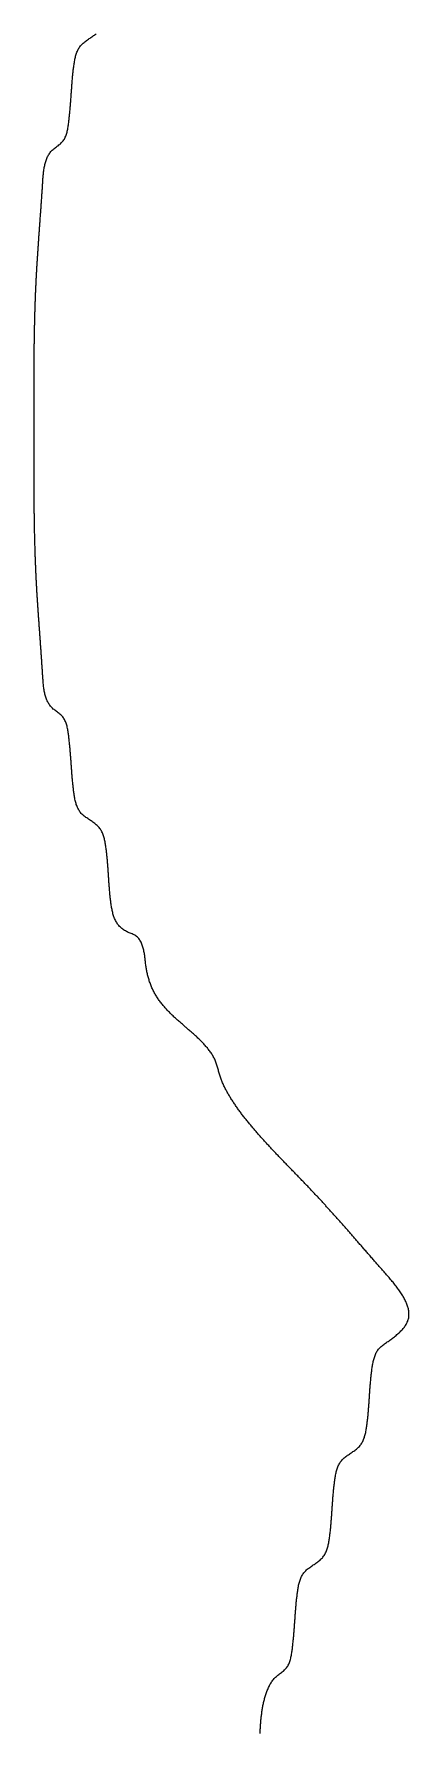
# Model space of a CAD drawing. Extents: x 40 to 225, y 4 to 261.
# Drawn here: x 41.92 to 49.02, y 132.63 to 164.83 of the extents above; entities that cross this region are included whole.
import ezdxf

# ---------------------------------------------------------------- set-up
doc = ezdxf.new("R2010")
doc.units = 0
doc.layers.get('0').update_dxf_attribs({"linetype": 'CONTINUOUS'})

msp = doc.modelspace()

# ---------------------------------------------------------------- linework, layer by layer
at = {"color": 7}
msp.add_polyline3d([(46.1997, 132.624, 0), (46.2008, 132.644, 0), (46.202, 132.664, 0), (46.2031, 132.684, 0), (46.2044, 132.704, 0), (46.2056, 132.723, 0), (46.2069, 132.743, 0), (46.2082, 132.763, 0), (46.2096, 132.783, 0), (46.211, 132.802, 0), (46.2125, 132.822, 0), (46.2141, 132.842, 0), (46.2158, 132.862, 0), (46.2176, 132.881, 0), (46.2194, 132.901, 0), (46.2214, 132.921, 0), (46.2234, 132.94, 0), (46.2256, 132.96, 0), (46.2279, 132.98, 0), (46.2304, 132.999, 0), (46.2329, 133.019, 0), (46.2356, 133.038, 0), (46.2385, 133.058, 0), (46.2415, 133.077, 0), (46.2447, 133.097, 0), (46.248, 133.116, 0), (46.2516, 133.135, 0), (46.2553, 133.155, 0), (46.2592, 133.174, 0), (46.2632, 133.193, 0), (46.2675, 133.213, 0), (46.272, 133.232, 0), (46.2768, 133.251, 0), (46.2817, 133.27, 0), (46.2869, 133.289, 0), (46.2923, 133.308, 0), (46.298, 133.327, 0), (46.3039, 133.346, 0), (46.31, 133.365, 0), (46.3165, 133.384, 0), (46.3232, 133.403, 0), (46.3301, 133.421, 0), (46.3374, 133.44, 0), (46.345, 133.458, 0), (46.3529, 133.477, 0), (46.3611, 133.495, 0), (46.3697, 133.513, 0), (46.3787, 133.531, 0), (46.3881, 133.549, 0), (46.3979, 133.566, 0), (46.4082, 133.583, 0), (46.4189, 133.6, 0), (46.4301, 133.616, 0), (46.4418, 133.632, 0), (46.454, 133.647, 0), (46.4668, 133.663, 0), (46.4801, 133.677, 0), (46.494, 133.691, 0), (46.5085, 133.705, 0), (46.5235, 133.718, 0), (46.539, 133.73, 0), (46.5549, 133.742, 0), (46.5709, 133.754, 0), (46.587, 133.766, 0), (46.603, 133.778, 0), (46.6189, 133.79, 0), (46.6344, 133.802, 0), (46.6494, 133.814, 0), (46.6638, 133.827, 0), (46.6775, 133.841, 0), (46.6903, 133.855, 0), (46.7022, 133.87, 0), (46.7133, 133.885, 0), (46.7235, 133.901, 0), (46.733, 133.918, 0), (46.7416, 133.935, 0), (46.7496, 133.953, 0), (46.757, 133.971, 0), (46.7637, 133.99, 0), (46.7698, 134.009, 0), (46.7754, 134.028, 0), (46.7805, 134.048, 0), (46.7852, 134.067, 0), (46.7894, 134.088, 0), (46.7933, 134.108, 0), (46.7969, 134.128, 0), (46.8001, 134.149, 0), (46.8032, 134.169, 0), (46.806, 134.19, 0), (46.8087, 134.21, 0), (46.8112, 134.231, 0), (46.8137, 134.251, 0), (46.8161, 134.272, 0), (46.8185, 134.292, 0), (46.8207, 134.312, 0), (46.8229, 134.332, 0), (46.825, 134.352, 0), (46.8271, 134.372, 0), (46.8291, 134.392, 0), (46.831, 134.411, 0), (46.8329, 134.431, 0), (46.8348, 134.451, 0), (46.8365, 134.47, 0), (46.8383, 134.49, 0), (46.84, 134.509, 0), (46.8416, 134.529, 0), (46.8433, 134.548, 0), (46.8448, 134.568, 0), (46.8464, 134.587, 0), (46.8479, 134.606, 0), (46.8494, 134.626, 0), (46.8508, 134.645, 0), (46.8523, 134.664, 0), (46.8537, 134.683, 0), (46.8551, 134.703, 0), (46.8565, 134.722, 0), (46.8578, 134.741, 0), (46.8592, 134.76, 0), (46.8605, 134.78, 0), (46.8619, 134.799, 0), (46.8632, 134.818, 0), (46.8646, 134.837, 0), (46.8659, 134.857, 0), (46.8673, 134.876, 0), (46.8687, 134.895, 0), (46.8701, 134.915, 0), (46.8716, 134.934, 0), (46.873, 134.953, 0), (46.8745, 134.973, 0), (46.8761, 134.992, 0), (46.8777, 135.012, 0), (46.8793, 135.031, 0), (46.881, 135.051, 0), (46.8828, 135.071, 0), (46.8846, 135.09, 0), (46.8865, 135.11, 0), (46.8884, 135.13, 0), (46.8904, 135.15, 0), (46.8925, 135.169, 0), (46.8947, 135.189, 0), (46.897, 135.209, 0), (46.8993, 135.229, 0), (46.9018, 135.249, 0), (46.9043, 135.27, 0), (46.907, 135.29, 0), (46.9097, 135.31, 0), (46.9127, 135.33, 0), (46.9157, 135.351, 0), (46.919, 135.371, 0), (46.9225, 135.391, 0), (46.9263, 135.411, 0), (46.9304, 135.432, 0), (46.9349, 135.451, 0), (46.9397, 135.471, 0), (46.9449, 135.491, 0), (46.9506, 135.51, 0), (46.9568, 135.529, 0), (46.9635, 135.547, 0), (46.9707, 135.566, 0), (46.9785, 135.584, 0), (46.9869, 135.601, 0), (46.996, 135.618, 0), (47.0058, 135.634, 0), (47.0163, 135.65, 0), (47.0276, 135.666, 0), (47.0396, 135.681, 0), (47.0524, 135.695, 0), (47.066, 135.709, 0), (47.0802, 135.722, 0), (47.0949, 135.735, 0), (47.1102, 135.747, 0), (47.1259, 135.759, 0), (47.1419, 135.771, 0), (47.1583, 135.783, 0), (47.1749, 135.794, 0), (47.1916, 135.806, 0), (47.2084, 135.817, 0), (47.2252, 135.828, 0), (47.242, 135.84, 0), (47.2586, 135.851, 0), (47.2751, 135.863, 0), (47.2913, 135.874, 0), (47.3072, 135.886, 0), (47.3226, 135.899, 0), (47.3376, 135.911, 0), (47.352, 135.924, 0), (47.3658, 135.938, 0), (47.379, 135.952, 0), (47.3914, 135.967, 0), (47.403, 135.982, 0), (47.4138, 135.997, 0), (47.4239, 136.014, 0), (47.4332, 136.031, 0), (47.442, 136.048, 0), (47.45, 136.066, 0), (47.4575, 136.084, 0), (47.4644, 136.102, 0), (47.4708, 136.121, 0), (47.4767, 136.14, 0), (47.4821, 136.159, 0), (47.4871, 136.179, 0), (47.4917, 136.199, 0), (47.4959, 136.219, 0), (47.4999, 136.239, 0), (47.5035, 136.259, 0), (47.5069, 136.279, 0), (47.51, 136.3, 0), (47.513, 136.32, 0), (47.5159, 136.34, 0), (47.5186, 136.361, 0), (47.5212, 136.381, 0), (47.5237, 136.401, 0), (47.5261, 136.421, 0), (47.5284, 136.441, 0), (47.5307, 136.461, 0), (47.5328, 136.481, 0), (47.5349, 136.501, 0), (47.5369, 136.52, 0), (47.5388, 136.54, 0), (47.5407, 136.56, 0), (47.5425, 136.579, 0), (47.5442, 136.599, 0), (47.5459, 136.618, 0), (47.5475, 136.638, 0), (47.5491, 136.657, 0), (47.5506, 136.677, 0), (47.5521, 136.696, 0), (47.5535, 136.716, 0), (47.555, 136.735, 0), (47.5563, 136.754, 0), (47.5577, 136.774, 0), (47.559, 136.793, 0), (47.5604, 136.812, 0), (47.5617, 136.832, 0), (47.563, 136.851, 0), (47.5643, 136.87, 0), (47.5656, 136.89, 0), (47.5669, 136.909, 0), (47.5682, 136.928, 0), (47.5695, 136.947, 0), (47.5708, 136.967, 0), (47.5722, 136.986, 0), (47.5735, 137.005, 0), (47.5749, 137.025, 0), (47.5764, 137.044, 0), (47.5778, 137.064, 0), (47.5793, 137.083, 0), (47.5808, 137.102, 0), (47.5824, 137.122, 0), (47.5841, 137.141, 0), (47.5857, 137.161, 0), (47.5875, 137.181, 0), (47.5893, 137.2, 0), (47.5912, 137.22, 0), (47.5931, 137.24, 0), (47.5951, 137.259, 0), (47.5972, 137.279, 0), (47.5994, 137.299, 0), (47.6016, 137.319, 0), (47.604, 137.339, 0), (47.6064, 137.359, 0), (47.6089, 137.379, 0), (47.6116, 137.399, 0), (47.6143, 137.42, 0), (47.6172, 137.44, 0), (47.6202, 137.46, 0), (47.6234, 137.481, 0), (47.6269, 137.501, 0), (47.6305, 137.521, 0), (47.6345, 137.541, 0), (47.6389, 137.561, 0), (47.6435, 137.581, 0), (47.6486, 137.6, 0), (47.6542, 137.62, 0), (47.6601, 137.639, 0), (47.6666, 137.658, 0), (47.6737, 137.676, 0), (47.6813, 137.694, 0), (47.6895, 137.712, 0), (47.6983, 137.729, 0), (47.7079, 137.745, 0), (47.7181, 137.762, 0), (47.7291, 137.777, 0), (47.7408, 137.792, 0), (47.7534, 137.807, 0), (47.7667, 137.821, 0), (47.7807, 137.834, 0), (47.7952, 137.847, 0), (47.8103, 137.86, 0), (47.8259, 137.872, 0), (47.8418, 137.884, 0), (47.8581, 137.896, 0), (47.8746, 137.907, 0), (47.8912, 137.918, 0), (47.908, 137.93, 0), (47.9249, 137.941, 0), (47.9417, 137.952, 0), (47.9584, 137.964, 0), (47.9749, 137.975, 0), (47.9912, 137.987, 0), (48.0072, 137.999, 0), (48.0228, 138.011, 0), (48.0379, 138.024, 0), (48.0526, 138.036, 0), (48.0666, 138.05, 0), (48.08, 138.064, 0), (48.0927, 138.078, 0), (48.1045, 138.093, 0), (48.1156, 138.109, 0), (48.126, 138.125, 0), (48.1356, 138.141, 0), (48.1445, 138.158, 0), (48.1528, 138.176, 0), (48.1605, 138.194, 0), (48.1676, 138.212, 0), (48.1742, 138.231, 0), (48.1802, 138.25, 0), (48.1858, 138.269, 0), (48.1909, 138.289, 0), (48.1957, 138.309, 0), (48.2, 138.328, 0), (48.2041, 138.349, 0), (48.2078, 138.369, 0), (48.2113, 138.389, 0), (48.2145, 138.409, 0), (48.2176, 138.43, 0), (48.2204, 138.45, 0), (48.2232, 138.47, 0), (48.2258, 138.49, 0), (48.2284, 138.511, 0), (48.2308, 138.531, 0), (48.2332, 138.551, 0), (48.2355, 138.571, 0), (48.2377, 138.59, 0), (48.2398, 138.61, 0), (48.2418, 138.63, 0), (48.2437, 138.65, 0), (48.2456, 138.669, 0), (48.2474, 138.689, 0), (48.2492, 138.709, 0), (48.2509, 138.728, 0), (48.2525, 138.748, 0), (48.2541, 138.767, 0), (48.2556, 138.787, 0), (48.2572, 138.806, 0), (48.2586, 138.826, 0), (48.26, 138.845, 0), (48.2614, 138.864, 0), (48.2628, 138.884, 0), (48.2642, 138.903, 0), (48.2655, 138.922, 0), (48.2668, 138.942, 0), (48.2681, 138.961, 0), (48.2694, 138.98, 0), (48.2707, 138.999, 0), (48.272, 139.019, 0), (48.2733, 139.038, 0), (48.2746, 139.057, 0), (48.2759, 139.077, 0), (48.2772, 139.096, 0), (48.2786, 139.115, 0), (48.2799, 139.134, 0), (48.2813, 139.154, 0), (48.2828, 139.173, 0), (48.2843, 139.193, 0), (48.2858, 139.212, 0), (48.2873, 139.231, 0), (48.2889, 139.251, 0), (48.2906, 139.27, 0), (48.2923, 139.29, 0), (48.2941, 139.31, 0), (48.296, 139.329, 0), (48.2979, 139.349, 0), (48.2999, 139.369, 0), (48.3019, 139.389, 0), (48.3041, 139.408, 0), (48.3063, 139.428, 0), (48.3086, 139.448, 0), (48.3111, 139.469, 0), (48.3136, 139.489, 0), (48.3162, 139.509, 0), (48.3189, 139.529, 0), (48.3217, 139.55, 0), (48.3247, 139.57, 0), (48.3279, 139.59, 0), (48.3313, 139.611, 0), (48.3349, 139.631, 0), (48.3388, 139.651, 0), (48.343, 139.671, 0), (48.3476, 139.691, 0), (48.3526, 139.711, 0), (48.358, 139.73, 0), (48.3638, 139.75, 0), (48.3701, 139.768, 0), (48.3769, 139.787, 0), (48.3843, 139.805, 0), (48.3923, 139.823, 0), (48.4009, 139.84, 0), (48.4102, 139.857, 0), (48.4201, 139.873, 0), (48.4308, 139.889, 0), (48.4422, 139.904, 0), (48.4544, 139.918, 0), (48.4674, 139.932, 0), (48.481, 139.945, 0), (48.4953, 139.958, 0), (48.5102, 139.971, 0), (48.5255, 139.983, 0), (48.5413, 139.995, 0), (48.5575, 140.007, 0), (48.5739, 140.019, 0), (48.5906, 140.03, 0), (48.6075, 140.042, 0), (48.6245, 140.054, 0), (48.6416, 140.066, 0), (48.6587, 140.078, 0), (48.6758, 140.09, 0), (48.6928, 140.103, 0), (48.7098, 140.116, 0), (48.7266, 140.128, 0), (48.7433, 140.141, 0), (48.7599, 140.155, 0), (48.7762, 140.168, 0), (48.7922, 140.182, 0), (48.808, 140.195, 0), (48.8235, 140.209, 0), (48.8386, 140.223, 0), (48.8533, 140.237, 0), (48.8677, 140.251, 0), (48.8815, 140.266, 0), (48.8949, 140.28, 0), (48.9078, 140.295, 0), (48.9201, 140.31, 0), (48.9318, 140.325, 0), (48.943, 140.34, 0), (48.9534, 140.356, 0), (48.9632, 140.371, 0), (48.9723, 140.387, 0), (48.9806, 140.402, 0), (48.9881, 140.418, 0), (48.9948, 140.434, 0), (49.0007, 140.45, 0), (49.0057, 140.466, 0), (49.01, 140.483, 0), (49.0134, 140.499, 0), (49.016, 140.516, 0), (49.0179, 140.532, 0), (49.0191, 140.549, 0), (49.0195, 140.566, 0), (49.0192, 140.583, 0), (49.0182, 140.6, 0), (49.0166, 140.617, 0), (49.0142, 140.634, 0), (49.0113, 140.652, 0), (49.0077, 140.669, 0), (49.0034, 140.687, 0), (48.9986, 140.704, 0), (48.9932, 140.722, 0), (48.9873, 140.739, 0), (48.9808, 140.757, 0), (48.9737, 140.775, 0), (48.9662, 140.793, 0), (48.9581, 140.811, 0), (48.9496, 140.829, 0), (48.9405, 140.847, 0), (48.9311, 140.865, 0), (48.9212, 140.883, 0), (48.9109, 140.901, 0), (48.9002, 140.919, 0), (48.8891, 140.937, 0), (48.8776, 140.955, 0), (48.8658, 140.973, 0), (48.8536, 140.991, 0), (48.8411, 141.01, 0), (48.8284, 141.028, 0), (48.8153, 141.046, 0), (48.802, 141.064, 0), (48.7884, 141.082, 0), (48.7745, 141.1, 0), (48.7605, 141.119, 0), (48.7462, 141.137, 0), (48.7318, 141.155, 0), (48.7172, 141.173, 0), (48.7024, 141.191, 0), (48.6875, 141.209, 0), (48.6724, 141.227, 0), (48.6573, 141.245, 0), (48.6421, 141.263, 0), (48.6267, 141.281, 0), (48.6114, 141.298, 0), (48.596, 141.316, 0), (48.5805, 141.334, 0), (48.5651, 141.351, 0), (48.5496, 141.369, 0), (48.5342, 141.386, 0), (48.5189, 141.404, 0), (48.5035, 141.421, 0), (48.4883, 141.438, 0), (48.4731, 141.456, 0), (48.458, 141.473, 0), (48.4431, 141.49, 0), (48.4281, 141.507, 0), (48.4133, 141.524, 0), (48.3986, 141.54, 0), (48.3839, 141.557, 0), (48.3693, 141.574, 0), (48.3548, 141.59, 0), (48.3403, 141.607, 0), (48.3259, 141.623, 0), (48.3116, 141.639, 0), (48.2974, 141.656, 0), (48.2832, 141.672, 0), (48.2691, 141.688, 0), (48.2551, 141.704, 0), (48.2411, 141.72, 0), (48.2272, 141.736, 0), (48.2134, 141.752, 0), (48.1996, 141.767, 0), (48.1859, 141.783, 0), (48.1723, 141.799, 0), (48.1587, 141.814, 0), (48.1451, 141.83, 0), (48.1316, 141.845, 0), (48.1182, 141.861, 0), (48.1048, 141.876, 0), (48.0915, 141.891, 0), (48.0782, 141.906, 0), (48.0649, 141.922, 0), (48.0517, 141.937, 0), (48.0386, 141.952, 0), (48.0255, 141.967, 0), (48.0124, 141.982, 0), (47.9994, 141.997, 0), (47.9865, 142.012, 0), (47.9735, 142.026, 0), (47.9606, 142.041, 0), (47.9478, 142.056, 0), (47.9349, 142.071, 0), (47.9221, 142.085, 0), (47.9094, 142.1, 0), (47.8966, 142.114, 0), (47.884, 142.129, 0), (47.8713, 142.143, 0), (47.8586, 142.158, 0), (47.846, 142.172, 0), (47.8334, 142.187, 0), (47.8209, 142.201, 0), (47.8083, 142.215, 0), (47.7958, 142.23, 0), (47.7833, 142.244, 0), (47.7708, 142.258, 0), (47.7583, 142.272, 0), (47.7459, 142.286, 0), (47.7334, 142.3, 0), (47.721, 142.314, 0), (47.7086, 142.329, 0), (47.6962, 142.343, 0), (47.6838, 142.357, 0), (47.6714, 142.371, 0), (47.659, 142.385, 0), (47.6467, 142.398, 0), (47.6343, 142.412, 0), (47.6219, 142.426, 0), (47.6095, 142.44, 0), (47.5972, 142.454, 0), (47.5848, 142.468, 0), (47.5724, 142.482, 0), (47.5601, 142.496, 0), (47.5477, 142.509, 0), (47.5353, 142.523, 0), (47.5229, 142.537, 0), (47.5105, 142.551, 0), (47.4981, 142.564, 0), (47.4857, 142.578, 0), (47.4732, 142.592, 0), (47.4608, 142.606, 0), (47.4483, 142.619, 0), (47.4358, 142.633, 0), (47.4233, 142.647, 0), (47.4108, 142.661, 0), (47.3983, 142.674, 0), (47.3857, 142.688, 0), (47.3731, 142.702, 0), (47.3605, 142.715, 0), (47.3479, 142.729, 0), (47.3352, 142.743, 0), (47.3225, 142.757, 0), (47.3098, 142.77, 0), (47.297, 142.784, 0), (47.2843, 142.798, 0), (47.2714, 142.812, 0), (47.2586, 142.825, 0), (47.2457, 142.839, 0), (47.2328, 142.853, 0), (47.2198, 142.867, 0), (47.2068, 142.881, 0), (47.1937, 142.894, 0), (47.1807, 142.908, 0), (47.1675, 142.922, 0), (47.1544, 142.936, 0), (47.1412, 142.95, 0), (47.1279, 142.964, 0), (47.1147, 142.978, 0), (47.1014, 142.992, 0), (47.088, 143.006, 0), (47.0747, 143.019, 0), (47.0613, 143.033, 0), (47.0478, 143.047, 0), (47.0344, 143.061, 0), (47.0209, 143.075, 0), (47.0074, 143.089, 0), (46.9939, 143.104, 0), (46.9803, 143.118, 0), (46.9668, 143.132, 0), (46.9532, 143.146, 0), (46.9395, 143.16, 0), (46.9259, 143.174, 0), (46.9122, 143.188, 0), (46.8986, 143.202, 0), (46.8849, 143.216, 0), (46.8712, 143.23, 0), (46.8575, 143.245, 0), (46.8437, 143.259, 0), (46.83, 143.273, 0), (46.8162, 143.287, 0), (46.8025, 143.301, 0), (46.7887, 143.316, 0), (46.7749, 143.33, 0), (46.7611, 143.344, 0), (46.7473, 143.358, 0), (46.7335, 143.373, 0), (46.7197, 143.387, 0), (46.7059, 143.401, 0), (46.6921, 143.416, 0), (46.6783, 143.43, 0), (46.6645, 143.444, 0), (46.6507, 143.459, 0), (46.6369, 143.473, 0), (46.6231, 143.487, 0), (46.6093, 143.502, 0), (46.5955, 143.516, 0), (46.5817, 143.531, 0), (46.5679, 143.545, 0), (46.5542, 143.559, 0), (46.5404, 143.574, 0), (46.5267, 143.588, 0), (46.5129, 143.603, 0), (46.4992, 143.617, 0), (46.4855, 143.632, 0), (46.4718, 143.646, 0), (46.4581, 143.661, 0), (46.4445, 143.675, 0), (46.4308, 143.69, 0), (46.4172, 143.704, 0), (46.4036, 143.719, 0), (46.39, 143.734, 0), (46.3765, 143.748, 0), (46.3629, 143.763, 0), (46.3494, 143.777, 0), (46.3359, 143.792, 0), (46.3225, 143.807, 0), (46.309, 143.821, 0), (46.2956, 143.836, 0), (46.2823, 143.85, 0), (46.2689, 143.865, 0), (46.2556, 143.88, 0), (46.2423, 143.895, 0), (46.2291, 143.909, 0), (46.2159, 143.924, 0), (46.2027, 143.939, 0), (46.1895, 143.954, 0), (46.1764, 143.968, 0), (46.1634, 143.983, 0), (46.1503, 143.998, 0), (46.1374, 144.013, 0), (46.1244, 144.028, 0), (46.1115, 144.043, 0), (46.0986, 144.058, 0), (46.0858, 144.073, 0), (46.073, 144.088, 0), (46.0603, 144.103, 0), (46.0476, 144.118, 0), (46.035, 144.133, 0), (46.0224, 144.148, 0), (46.0098, 144.163, 0), (45.9973, 144.178, 0), (45.9849, 144.193, 0), (45.9725, 144.209, 0), (45.9601, 144.224, 0), (45.9478, 144.239, 0), (45.9356, 144.255, 0), (45.9234, 144.27, 0), (45.9113, 144.286, 0), (45.8992, 144.301, 0), (45.8872, 144.317, 0), (45.8752, 144.332, 0), (45.8633, 144.348, 0), (45.8515, 144.364, 0), (45.8397, 144.379, 0), (45.828, 144.395, 0), (45.8163, 144.411, 0), (45.8048, 144.427, 0), (45.7932, 144.443, 0), (45.7818, 144.459, 0), (45.7704, 144.475, 0), (45.759, 144.491, 0), (45.7478, 144.507, 0), (45.7366, 144.523, 0), (45.7255, 144.54, 0), (45.7144, 144.556, 0), (45.7034, 144.572, 0), (45.6925, 144.589, 0), (45.6817, 144.605, 0), (45.671, 144.622, 0), (45.6603, 144.639, 0), (45.6497, 144.655, 0), (45.6392, 144.672, 0), (45.6289, 144.689, 0), (45.6186, 144.706, 0), (45.6085, 144.723, 0), (45.5985, 144.74, 0), (45.5887, 144.757, 0), (45.579, 144.774, 0), (45.5694, 144.792, 0), (45.56, 144.809, 0), (45.5508, 144.827, 0), (45.5418, 144.844, 0), (45.5329, 144.862, 0), (45.5243, 144.88, 0), (45.5158, 144.897, 0), (45.5076, 144.915, 0), (45.4995, 144.933, 0), (45.4917, 144.951, 0), (45.4841, 144.97, 0), (45.4767, 144.988, 0), (45.4696, 145.006, 0), (45.4628, 145.025, 0), (45.4562, 145.043, 0), (45.4498, 145.062, 0), (45.4438, 145.081, 0), (45.438, 145.1, 0), (45.4323, 145.119, 0), (45.4269, 145.138, 0), (45.4215, 145.157, 0), (45.4162, 145.176, 0), (45.4109, 145.195, 0), (45.4056, 145.214, 0), (45.4002, 145.233, 0), (45.3947, 145.252, 0), (45.3891, 145.271, 0), (45.3832, 145.289, 0), (45.3771, 145.308, 0), (45.3706, 145.327, 0), (45.3639, 145.345, 0), (45.3567, 145.363, 0), (45.3491, 145.381, 0), (45.341, 145.399, 0), (45.3325, 145.417, 0), (45.3236, 145.434, 0), (45.3142, 145.451, 0), (45.3044, 145.468, 0), (45.2943, 145.485, 0), (45.2838, 145.502, 0), (45.273, 145.519, 0), (45.2618, 145.535, 0), (45.2504, 145.551, 0), (45.2386, 145.567, 0), (45.2266, 145.583, 0), (45.2143, 145.598, 0), (45.2017, 145.614, 0), (45.1889, 145.629, 0), (45.176, 145.644, 0), (45.1628, 145.659, 0), (45.1495, 145.674, 0), (45.136, 145.689, 0), (45.1223, 145.704, 0), (45.1086, 145.718, 0), (45.0947, 145.732, 0), (45.0807, 145.746, 0), (45.0667, 145.76, 0), (45.0525, 145.774, 0), (45.0383, 145.788, 0), (45.024, 145.802, 0), (45.0097, 145.815, 0), (44.9953, 145.829, 0), (44.9808, 145.842, 0), (44.9662, 145.855, 0), (44.9516, 145.868, 0), (44.937, 145.882, 0), (44.9223, 145.895, 0), (44.9075, 145.908, 0), (44.8927, 145.921, 0), (44.8779, 145.934, 0), (44.8631, 145.946, 0), (44.8482, 145.959, 0), (44.8333, 145.972, 0), (44.8184, 145.985, 0), (44.8035, 145.998, 0), (44.7886, 146.01, 0), (44.7737, 146.023, 0), (44.7588, 146.036, 0), (44.7438, 146.049, 0), (44.7289, 146.062, 0), (44.714, 146.075, 0), (44.6992, 146.088, 0), (44.6843, 146.1, 0), (44.6695, 146.113, 0), (44.6547, 146.126, 0), (44.64, 146.14, 0), (44.6253, 146.153, 0), (44.6107, 146.166, 0), (44.5961, 146.179, 0), (44.5816, 146.193, 0), (44.5672, 146.206, 0), (44.5528, 146.22, 0), (44.5386, 146.233, 0), (44.5244, 146.247, 0), (44.5103, 146.261, 0), (44.4963, 146.275, 0), (44.4825, 146.289, 0), (44.4687, 146.303, 0), (44.4551, 146.317, 0), (44.4416, 146.331, 0), (44.4282, 146.346, 0), (44.415, 146.36, 0), (44.4019, 146.375, 0), (44.3889, 146.39, 0), (44.3761, 146.405, 0), (44.3635, 146.42, 0), (44.351, 146.436, 0), (44.3387, 146.451, 0), (44.3266, 146.467, 0), (44.3147, 146.483, 0), (44.303, 146.499, 0), (44.2914, 146.515, 0), (44.2801, 146.531, 0), (44.2689, 146.547, 0), (44.258, 146.564, 0), (44.2473, 146.581, 0), (44.2368, 146.597, 0), (44.2265, 146.614, 0), (44.2165, 146.631, 0), (44.2067, 146.648, 0), (44.1971, 146.666, 0), (44.1879, 146.683, 0), (44.1788, 146.701, 0), (44.17, 146.719, 0), (44.1615, 146.736, 0), (44.1533, 146.754, 0), (44.1453, 146.772, 0), (44.1377, 146.791, 0), (44.1303, 146.809, 0), (44.1232, 146.827, 0), (44.1164, 146.846, 0), (44.1099, 146.865, 0), (44.1036, 146.883, 0), (44.0976, 146.902, 0), (44.0919, 146.921, 0), (44.0864, 146.94, 0), (44.0812, 146.959, 0), (44.0763, 146.978, 0), (44.0715, 146.998, 0), (44.067, 147.017, 0), (44.0628, 147.036, 0), (44.0587, 147.056, 0), (44.0549, 147.075, 0), (44.0513, 147.094, 0), (44.0479, 147.114, 0), (44.0447, 147.133, 0), (44.0417, 147.153, 0), (44.0389, 147.172, 0), (44.0363, 147.191, 0), (44.0339, 147.211, 0), (44.0316, 147.23, 0), (44.0293, 147.25, 0), (44.0271, 147.269, 0), (44.0249, 147.288, 0), (44.0227, 147.308, 0), (44.0204, 147.327, 0), (44.0179, 147.347, 0), (44.0153, 147.366, 0), (44.0124, 147.385, 0), (44.0093, 147.405, 0), (44.006, 147.424, 0), (44.0022, 147.444, 0), (43.9981, 147.464, 0), (43.9935, 147.483, 0), (43.9885, 147.503, 0), (43.983, 147.523, 0), (43.9769, 147.542, 0), (43.9702, 147.562, 0), (43.9629, 147.581, 0), (43.955, 147.6, 0), (43.9463, 147.619, 0), (43.937, 147.637, 0), (43.9269, 147.654, 0), (43.9159, 147.67, 0), (43.9042, 147.686, 0), (43.8915, 147.701, 0), (43.878, 147.714, 0), (43.8635, 147.727, 0), (43.8481, 147.738, 0), (43.8318, 147.748, 0), (43.8147, 147.757, 0), (43.7971, 147.766, 0), (43.7791, 147.774, 0), (43.7607, 147.781, 0), (43.7421, 147.789, 0), (43.7235, 147.796, 0), (43.7049, 147.804, 0), (43.6866, 147.813, 0), (43.6686, 147.822, 0), (43.651, 147.832, 0), (43.6338, 147.842, 0), (43.6171, 147.853, 0), (43.6009, 147.865, 0), (43.5852, 147.877, 0), (43.5701, 147.89, 0), (43.5556, 147.903, 0), (43.5417, 147.917, 0), (43.5284, 147.932, 0), (43.5158, 147.947, 0), (43.5039, 147.962, 0), (43.4928, 147.978, 0), (43.4824, 147.995, 0), (43.4726, 148.012, 0), (43.4635, 148.029, 0), (43.455, 148.046, 0), (43.447, 148.064, 0), (43.4397, 148.083, 0), (43.4328, 148.101, 0), (43.4264, 148.12, 0), (43.4205, 148.139, 0), (43.4151, 148.158, 0), (43.41, 148.178, 0), (43.4053, 148.197, 0), (43.4009, 148.217, 0), (43.3969, 148.237, 0), (43.3931, 148.257, 0), (43.3896, 148.277, 0), (43.3862, 148.297, 0), (43.3831, 148.317, 0), (43.3802, 148.337, 0), (43.3773, 148.357, 0), (43.3746, 148.377, 0), (43.372, 148.396, 0), (43.3695, 148.416, 0), (43.3671, 148.436, 0), (43.3649, 148.456, 0), (43.3627, 148.476, 0), (43.3606, 148.496, 0), (43.3586, 148.515, 0), (43.3566, 148.535, 0), (43.3548, 148.555, 0), (43.353, 148.574, 0), (43.3513, 148.594, 0), (43.3497, 148.613, 0), (43.3481, 148.633, 0), (43.3465, 148.653, 0), (43.3451, 148.672, 0), (43.3436, 148.692, 0), (43.3422, 148.711, 0), (43.3408, 148.731, 0), (43.3395, 148.75, 0), (43.3382, 148.769, 0), (43.3369, 148.789, 0), (43.3356, 148.808, 0), (43.3344, 148.828, 0), (43.3331, 148.847, 0), (43.3318, 148.866, 0), (43.3306, 148.886, 0), (43.3293, 148.905, 0), (43.328, 148.924, 0), (43.3267, 148.944, 0), (43.3254, 148.963, 0), (43.3241, 148.982, 0), (43.3227, 149.002, 0), (43.3213, 149.021, 0), (43.3199, 149.041, 0), (43.3185, 149.06, 0), (43.317, 149.079, 0), (43.3154, 149.099, 0), (43.3138, 149.118, 0), (43.3122, 149.138, 0), (43.3105, 149.157, 0), (43.3087, 149.177, 0), (43.3069, 149.197, 0), (43.305, 149.216, 0), (43.3031, 149.236, 0), (43.301, 149.256, 0), (43.2989, 149.275, 0), (43.2967, 149.295, 0), (43.2945, 149.315, 0), (43.2921, 149.335, 0), (43.2896, 149.355, 0), (43.2871, 149.375, 0), (43.2844, 149.396, 0), (43.2817, 149.416, 0), (43.2788, 149.436, 0), (43.2758, 149.456, 0), (43.2725, 149.477, 0), (43.2691, 149.497, 0), (43.2653, 149.517, 0), (43.2613, 149.537, 0), (43.257, 149.557, 0), (43.2522, 149.577, 0), (43.2471, 149.596, 0), (43.2416, 149.616, 0), (43.2355, 149.635, 0), (43.229, 149.654, 0), (43.2219, 149.672, 0), (43.2143, 149.69, 0), (43.206, 149.707, 0), (43.1971, 149.725, 0), (43.1875, 149.741, 0), (43.1772, 149.757, 0), (43.1662, 149.773, 0), (43.1544, 149.788, 0), (43.1417, 149.802, 0), (43.1284, 149.816, 0), (43.1144, 149.83, 0), (43.0997, 149.843, 0), (43.0846, 149.855, 0), (43.069, 149.867, 0), (43.0531, 149.879, 0), (43.0368, 149.891, 0), (43.0203, 149.902, 0), (43.0036, 149.914, 0), (42.9868, 149.925, 0), (42.9699, 149.936, 0), (42.9531, 149.948, 0), (42.9364, 149.959, 0), (42.9199, 149.971, 0), (42.9037, 149.982, 0), (42.8877, 149.994, 0), (42.8721, 150.006, 0), (42.857, 150.019, 0), (42.8424, 150.032, 0), (42.8285, 150.045, 0), (42.8151, 150.059, 0), (42.8025, 150.074, 0), (42.7907, 150.089, 0), (42.7797, 150.104, 0), (42.7694, 150.12, 0), (42.7598, 150.137, 0), (42.751, 150.154, 0), (42.7427, 150.172, 0), (42.7351, 150.19, 0), (42.728, 150.208, 0), (42.7215, 150.227, 0), (42.7155, 150.246, 0), (42.7099, 150.265, 0), (42.7048, 150.285, 0), (42.7001, 150.305, 0), (42.6958, 150.325, 0), (42.6918, 150.345, 0), (42.6881, 150.365, 0), (42.6846, 150.385, 0), (42.6814, 150.405, 0), (42.6784, 150.426, 0), (42.6756, 150.446, 0), (42.6728, 150.466, 0), (42.6702, 150.487, 0), (42.6677, 150.507, 0), (42.6653, 150.527, 0), (42.6629, 150.547, 0), (42.6607, 150.567, 0), (42.6586, 150.587, 0), (42.6565, 150.607, 0), (42.6545, 150.626, 0), (42.6526, 150.646, 0), (42.6507, 150.666, 0), (42.6489, 150.685, 0), (42.6472, 150.705, 0), (42.6455, 150.725, 0), (42.6439, 150.744, 0), (42.6423, 150.764, 0), (42.6408, 150.783, 0), (42.6393, 150.802, 0), (42.6378, 150.822, 0), (42.6364, 150.841, 0), (42.635, 150.861, 0), (42.6336, 150.88, 0), (42.6322, 150.899, 0), (42.6309, 150.918, 0), (42.6295, 150.938, 0), (42.6282, 150.957, 0), (42.6268, 150.976, 0), (42.6254, 150.996, 0), (42.624, 151.015, 0), (42.6227, 151.034, 0), (42.6213, 151.053, 0), (42.6198, 151.072, 0), (42.6184, 151.092, 0), (42.6169, 151.111, 0), (42.6155, 151.13, 0), (42.6139, 151.15, 0), (42.6124, 151.169, 0), (42.6108, 151.188, 0), (42.6092, 151.208, 0), (42.6076, 151.227, 0), (42.6059, 151.247, 0), (42.6042, 151.266, 0), (42.6024, 151.286, 0), (42.6006, 151.305, 0), (42.5988, 151.325, 0), (42.5969, 151.345, 0), (42.5949, 151.364, 0), (42.5929, 151.384, 0), (42.5908, 151.404, 0), (42.5887, 151.424, 0), (42.5865, 151.444, 0), (42.5843, 151.464, 0), (42.582, 151.485, 0), (42.5796, 151.505, 0), (42.5771, 151.525, 0), (42.5746, 151.546, 0), (42.572, 151.566, 0), (42.5691, 151.587, 0), (42.5661, 151.608, 0), (42.5628, 151.628, 0), (42.5592, 151.648, 0), (42.5553, 151.669, 0), (42.551, 151.689, 0), (42.5462, 151.708, 0), (42.541, 151.728, 0), (42.5353, 151.747, 0), (42.529, 151.766, 0), (42.5221, 151.784, 0), (42.5145, 151.802, 0), (42.5063, 151.82, 0), (42.4973, 151.837, 0), (42.4876, 151.854, 0), (42.477, 151.87, 0), (42.4656, 151.885, 0), (42.4532, 151.9, 0), (42.4399, 151.914, 0), (42.4258, 151.927, 0), (42.411, 151.94, 0), (42.3956, 151.952, 0), (42.3798, 151.964, 0), (42.3638, 151.976, 0), (42.3477, 151.988, 0), (42.3316, 152, 0), (42.3157, 152.012, 0), (42.3002, 152.024, 0), (42.2851, 152.036, 0), (42.2707, 152.049, 0), (42.2571, 152.063, 0), (42.2442, 152.077, 0), (42.232, 152.091, 0), (42.2204, 152.107, 0), (42.2096, 152.122, 0), (42.1994, 152.138, 0), (42.1898, 152.154, 0), (42.1808, 152.171, 0), (42.1724, 152.188, 0), (42.1646, 152.206, 0), (42.1573, 152.224, 0), (42.1505, 152.242, 0), (42.1441, 152.26, 0), (42.1383, 152.279, 0), (42.1329, 152.298, 0), (42.1279, 152.318, 0), (42.1233, 152.337, 0), (42.1191, 152.357, 0), (42.1152, 152.377, 0), (42.1116, 152.398, 0), (42.1084, 152.418, 0), (42.1054, 152.439, 0), (42.1027, 152.46, 0), (42.1003, 152.481, 0), (42.098, 152.502, 0), (42.096, 152.523, 0), (42.0941, 152.544, 0), (42.0924, 152.565, 0), (42.0907, 152.587, 0), (42.0892, 152.608, 0), (42.0878, 152.629, 0), (42.0864, 152.651, 0), (42.0851, 152.672, 0), (42.0837, 152.693, 0), (42.0824, 152.714, 0), (42.081, 152.736, 0), (42.0797, 152.757, 0), (42.0783, 152.778, 0), (42.077, 152.799, 0), (42.0756, 152.82, 0), (42.0742, 152.841, 0), (42.0728, 152.861, 0), (42.0715, 152.882, 0), (42.0701, 152.903, 0), (42.0687, 152.924, 0), (42.0673, 152.944, 0), (42.0659, 152.965, 0), (42.0645, 152.985, 0), (42.0631, 153.006, 0), (42.0617, 153.026, 0), (42.0603, 153.047, 0), (42.0588, 153.067, 0), (42.0574, 153.087, 0), (42.056, 153.108, 0), (42.0546, 153.128, 0), (42.0532, 153.148, 0), (42.0517, 153.168, 0), (42.0503, 153.188, 0), (42.0489, 153.208, 0), (42.0475, 153.228, 0), (42.046, 153.248, 0), (42.0446, 153.268, 0), (42.0432, 153.288, 0), (42.0418, 153.308, 0), (42.0403, 153.328, 0), (42.0389, 153.348, 0), (42.0375, 153.367, 0), (42.0361, 153.387, 0), (42.0346, 153.407, 0), (42.0332, 153.426, 0), (42.0318, 153.446, 0), (42.0304, 153.466, 0), (42.029, 153.485, 0), (42.0276, 153.505, 0), (42.0262, 153.524, 0), (42.0248, 153.544, 0), (42.0233, 153.563, 0), (42.0219, 153.583, 0), (42.0206, 153.602, 0), (42.0192, 153.621, 0), (42.0178, 153.641, 0), (42.0164, 153.66, 0), (42.015, 153.68, 0), (42.0136, 153.699, 0), (42.0123, 153.718, 0), (42.0109, 153.737, 0), (42.0095, 153.757, 0), (42.0082, 153.776, 0), (42.0068, 153.795, 0), (42.0055, 153.814, 0), (42.0042, 153.833, 0), (42.0028, 153.853, 0), (42.0015, 153.872, 0), (42.0002, 153.891, 0), (41.9989, 153.91, 0), (41.9976, 153.929, 0), (41.9963, 153.948, 0), (41.995, 153.967, 0), (41.9937, 153.986, 0), (41.9925, 154.005, 0), (41.9912, 154.025, 0), (41.99, 154.044, 0), (41.9887, 154.063, 0), (41.9875, 154.082, 0), (41.9863, 154.101, 0), (41.9851, 154.12, 0), (41.9839, 154.139, 0), (41.9827, 154.158, 0), (41.9815, 154.177, 0), (41.9803, 154.196, 0), (41.9791, 154.215, 0), (41.978, 154.234, 0), (41.9769, 154.253, 0), (41.9757, 154.272, 0), (41.9746, 154.291, 0), (41.9735, 154.31, 0), (41.9724, 154.329, 0), (41.9713, 154.348, 0), (41.9703, 154.367, 0), (41.9692, 154.386, 0), (41.9682, 154.405, 0), (41.9671, 154.424, 0), (41.9661, 154.443, 0), (41.9651, 154.463, 0), (41.9641, 154.482, 0), (41.9632, 154.501, 0), (41.9622, 154.52, 0), (41.9613, 154.539, 0), (41.9603, 154.558, 0), (41.9594, 154.577, 0), (41.9585, 154.597, 0), (41.9576, 154.616, 0), (41.9568, 154.635, 0), (41.9559, 154.654, 0), (41.955, 154.673, 0), (41.9542, 154.693, 0), (41.9534, 154.712, 0), (41.9526, 154.731, 0), (41.9518, 154.75, 0), (41.951, 154.77, 0), (41.9502, 154.789, 0), (41.9495, 154.808, 0), (41.9487, 154.827, 0), (41.948, 154.847, 0), (41.9473, 154.866, 0), (41.9466, 154.885, 0), (41.9459, 154.905, 0), (41.9452, 154.924, 0), (41.9446, 154.943, 0), (41.9439, 154.963, 0), (41.9433, 154.982, 0), (41.9426, 155.002, 0), (41.942, 155.021, 0), (41.9414, 155.04, 0), (41.9408, 155.06, 0), (41.9402, 155.079, 0), (41.9396, 155.099, 0), (41.9391, 155.118, 0), (41.9385, 155.138, 0), (41.938, 155.157, 0), (41.9374, 155.177, 0), (41.9369, 155.196, 0), (41.9364, 155.216, 0), (41.9359, 155.235, 0), (41.9354, 155.255, 0), (41.9349, 155.274, 0), (41.9345, 155.294, 0), (41.934, 155.313, 0), (41.9336, 155.333, 0), (41.9331, 155.352, 0), (41.9327, 155.372, 0), (41.9323, 155.391, 0), (41.9319, 155.411, 0), (41.9315, 155.431, 0), (41.9311, 155.45, 0), (41.9307, 155.47, 0), (41.9303, 155.489, 0), (41.9299, 155.509, 0), (41.9296, 155.529, 0), (41.9292, 155.548, 0), (41.9289, 155.568, 0), (41.9286, 155.588, 0), (41.9283, 155.607, 0), (41.9279, 155.627, 0), (41.9276, 155.647, 0), (41.9273, 155.666, 0), (41.9271, 155.686, 0), (41.9268, 155.706, 0), (41.9265, 155.725, 0), (41.9262, 155.745, 0), (41.926, 155.765, 0), (41.9257, 155.785, 0), (41.9255, 155.804, 0), (41.9252, 155.824, 0), (41.925, 155.844, 0), (41.9248, 155.864, 0), (41.9246, 155.883, 0), (41.9244, 155.903, 0), (41.9242, 155.923, 0), (41.924, 155.943, 0), (41.9238, 155.962, 0), (41.9236, 155.982, 0), (41.9234, 156.002, 0), (41.9233, 156.022, 0), (41.9231, 156.042, 0), (41.9229, 156.061, 0), (41.9228, 156.081, 0), (41.9226, 156.101, 0), (41.9225, 156.121, 0), (41.9224, 156.141, 0), (41.9222, 156.16, 0), (41.9221, 156.18, 0), (41.922, 156.2, 0), (41.9219, 156.22, 0), (41.9218, 156.24, 0), (41.9217, 156.26, 0), (41.9216, 156.28, 0), (41.9215, 156.299, 0), (41.9214, 156.319, 0), (41.9213, 156.339, 0), (41.9212, 156.359, 0), (41.9211, 156.379, 0), (41.9211, 156.399, 0), (41.921, 156.419, 0), (41.9209, 156.439, 0), (41.9209, 156.458, 0), (41.9208, 156.478, 0), (41.9208, 156.498, 0), (41.9207, 156.518, 0), (41.9207, 156.538, 0), (41.9206, 156.558, 0), (41.9206, 156.578, 0), (41.9205, 156.598, 0), (41.9205, 156.618, 0), (41.9205, 156.638, 0), (41.9205, 156.658, 0), (41.9204, 156.678, 0), (41.9204, 156.697, 0), (41.9204, 156.717, 0), (41.9204, 156.737, 0), (41.9203, 156.757, 0), (41.9203, 156.777, 0), (41.9203, 156.797, 0), (41.9203, 156.817, 0), (41.9203, 156.837, 0), (41.9203, 156.857, 0), (41.9203, 156.877, 0), (41.9203, 156.897, 0), (41.9203, 156.917, 0), (41.9203, 156.937, 0), (41.9203, 156.957, 0), (41.9203, 156.977, 0), (41.9203, 156.997, 0), (41.9203, 157.017, 0), (41.9203, 157.037, 0), (41.9203, 157.057, 0), (41.9203, 157.077, 0), (41.9203, 157.097, 0), (41.9203, 157.117, 0), (41.9203, 157.137, 0), (41.9203, 157.157, 0), (41.9203, 157.176, 0), (41.9203, 157.196, 0), (41.9203, 157.216, 0), (41.9203, 157.236, 0), (41.9203, 157.256, 0), (41.9203, 157.276, 0), (41.9203, 157.296, 0), (41.9203, 157.316, 0), (41.9203, 157.336, 0), (41.9203, 157.356, 0), (41.9203, 157.376, 0), (41.9203, 157.396, 0), (41.9203, 157.416, 0), (41.9203, 157.436, 0), (41.9203, 157.456, 0), (41.9203, 157.476, 0), (41.9203, 157.496, 0), (41.9203, 157.516, 0), (41.9203, 157.536, 0), (41.9203, 157.556, 0), (41.9203, 157.576, 0), (41.9203, 157.596, 0), (41.9203, 157.616, 0), (41.9203, 157.636, 0), (41.9203, 157.656, 0), (41.9203, 157.676, 0), (41.9203, 157.696, 0), (41.9203, 157.716, 0), (41.9203, 157.736, 0), (41.9203, 157.756, 0), (41.9203, 157.776, 0), (41.9203, 157.796, 0), (41.9203, 157.816, 0), (41.9203, 157.836, 0), (41.9203, 157.855, 0), (41.9203, 157.875, 0), (41.9203, 157.895, 0), (41.9203, 157.915, 0), (41.9204, 157.935, 0), (41.9204, 157.955, 0), (41.9204, 157.975, 0), (41.9204, 157.995, 0), (41.9204, 158.015, 0), (41.9205, 158.035, 0), (41.9205, 158.055, 0), (41.9205, 158.075, 0), (41.9206, 158.095, 0), (41.9206, 158.115, 0), (41.9207, 158.135, 0), (41.9207, 158.154, 0), (41.9208, 158.174, 0), (41.9208, 158.194, 0), (41.9209, 158.214, 0), (41.9209, 158.234, 0), (41.921, 158.254, 0), (41.9211, 158.274, 0), (41.9211, 158.294, 0), (41.9212, 158.314, 0), (41.9213, 158.333, 0), (41.9214, 158.353, 0), (41.9215, 158.373, 0), (41.9215, 158.393, 0), (41.9216, 158.413, 0), (41.9217, 158.433, 0), (41.9219, 158.453, 0), (41.922, 158.473, 0), (41.9221, 158.492, 0), (41.9222, 158.512, 0), (41.9223, 158.532, 0), (41.9225, 158.552, 0), (41.9226, 158.572, 0), (41.9227, 158.591, 0), (41.9229, 158.611, 0), (41.9231, 158.631, 0), (41.9232, 158.651, 0), (41.9234, 158.671, 0), (41.9236, 158.69, 0), (41.9237, 158.71, 0), (41.9239, 158.73, 0), (41.9241, 158.75, 0), (41.9243, 158.77, 0), (41.9245, 158.789, 0), (41.9247, 158.809, 0), (41.925, 158.829, 0), (41.9252, 158.849, 0), (41.9254, 158.868, 0), (41.9257, 158.888, 0), (41.9259, 158.908, 0), (41.9262, 158.928, 0), (41.9264, 158.947, 0), (41.9267, 158.967, 0), (41.927, 158.987, 0), (41.9273, 159.006, 0), (41.9276, 159.026, 0), (41.9279, 159.046, 0), (41.9282, 159.065, 0), (41.9285, 159.085, 0), (41.9288, 159.105, 0), (41.9292, 159.124, 0), (41.9295, 159.144, 0), (41.9299, 159.164, 0), (41.9302, 159.183, 0), (41.9306, 159.203, 0), (41.931, 159.222, 0), (41.9314, 159.242, 0), (41.9318, 159.262, 0), (41.9322, 159.281, 0), (41.9326, 159.301, 0), (41.933, 159.32, 0), (41.9334, 159.34, 0), (41.9339, 159.359, 0), (41.9344, 159.379, 0), (41.9348, 159.399, 0), (41.9353, 159.418, 0), (41.9358, 159.438, 0), (41.9363, 159.457, 0), (41.9368, 159.477, 0), (41.9373, 159.496, 0), (41.9378, 159.516, 0), (41.9384, 159.535, 0), (41.9389, 159.555, 0), (41.9395, 159.574, 0), (41.9401, 159.593, 0), (41.9406, 159.613, 0), (41.9412, 159.632, 0), (41.9418, 159.652, 0), (41.9425, 159.671, 0), (41.9431, 159.691, 0), (41.9437, 159.71, 0), (41.9444, 159.729, 0), (41.9451, 159.749, 0), (41.9457, 159.768, 0), (41.9464, 159.787, 0), (41.9471, 159.807, 0), (41.9478, 159.826, 0), (41.9486, 159.845, 0), (41.9493, 159.865, 0), (41.95, 159.884, 0), (41.9508, 159.903, 0), (41.9516, 159.923, 0), (41.9524, 159.942, 0), (41.9532, 159.961, 0), (41.954, 159.98, 0), (41.9548, 160, 0), (41.9557, 160.019, 0), (41.9565, 160.038, 0), (41.9574, 160.057, 0), (41.9583, 160.076, 0), (41.9592, 160.095, 0), (41.9601, 160.115, 0), (41.961, 160.134, 0), (41.962, 160.153, 0), (41.9629, 160.172, 0), (41.9639, 160.191, 0), (41.9649, 160.21, 0), (41.9659, 160.229, 0), (41.9669, 160.248, 0), (41.9679, 160.268, 0), (41.9689, 160.287, 0), (41.97, 160.306, 0), (41.9711, 160.325, 0), (41.9721, 160.344, 0), (41.9732, 160.363, 0), (41.9743, 160.382, 0), (41.9754, 160.401, 0), (41.9766, 160.42, 0), (41.9777, 160.439, 0), (41.9788, 160.458, 0), (41.98, 160.477, 0), (41.9812, 160.496, 0), (41.9824, 160.515, 0), (41.9835, 160.534, 0), (41.9847, 160.553, 0), (41.986, 160.572, 0), (41.9872, 160.591, 0), (41.9884, 160.61, 0), (41.9896, 160.629, 0), (41.9909, 160.648, 0), (41.9922, 160.667, 0), (41.9934, 160.686, 0), (41.9947, 160.706, 0), (41.996, 160.725, 0), (41.9973, 160.744, 0), (41.9986, 160.763, 0), (41.9999, 160.782, 0), (42.0012, 160.801, 0), (42.0025, 160.82, 0), (42.0038, 160.839, 0), (42.0052, 160.859, 0), (42.0065, 160.878, 0), (42.0078, 160.897, 0), (42.0092, 160.916, 0), (42.0106, 160.935, 0), (42.0119, 160.955, 0), (42.0133, 160.974, 0), (42.0147, 160.993, 0), (42.016, 161.013, 0), (42.0174, 161.032, 0), (42.0188, 161.051, 0), (42.0202, 161.071, 0), (42.0216, 161.09, 0), (42.023, 161.11, 0), (42.0244, 161.129, 0), (42.0258, 161.148, 0), (42.0272, 161.168, 0), (42.0286, 161.188, 0), (42.03, 161.207, 0), (42.0314, 161.227, 0), (42.0329, 161.246, 0), (42.0343, 161.266, 0), (42.0357, 161.286, 0), (42.0371, 161.305, 0), (42.0385, 161.325, 0), (42.04, 161.345, 0), (42.0414, 161.365, 0), (42.0428, 161.385, 0), (42.0442, 161.404, 0), (42.0457, 161.424, 0), (42.0471, 161.444, 0), (42.0485, 161.464, 0), (42.0499, 161.484, 0), (42.0514, 161.504, 0), (42.0528, 161.525, 0), (42.0542, 161.545, 0), (42.0556, 161.565, 0), (42.0571, 161.585, 0), (42.0585, 161.606, 0), (42.0599, 161.626, 0), (42.0613, 161.646, 0), (42.0627, 161.667, 0), (42.0641, 161.687, 0), (42.0655, 161.708, 0), (42.0669, 161.728, 0), (42.0683, 161.749, 0), (42.0697, 161.769, 0), (42.0711, 161.79, 0), (42.0725, 161.811, 0), (42.0739, 161.832, 0), (42.0752, 161.853, 0), (42.0766, 161.874, 0), (42.078, 161.895, 0), (42.0793, 161.916, 0), (42.0807, 161.937, 0), (42.082, 161.958, 0), (42.0834, 161.979, 0), (42.0847, 162, 0), (42.0861, 162.022, 0), (42.0874, 162.043, 0), (42.0889, 162.064, 0), (42.0903, 162.086, 0), (42.0919, 162.107, 0), (42.0936, 162.128, 0), (42.0955, 162.15, 0), (42.0975, 162.171, 0), (42.0997, 162.192, 0), (42.1021, 162.213, 0), (42.1047, 162.234, 0), (42.1076, 162.254, 0), (42.1108, 162.275, 0), (42.1142, 162.295, 0), (42.118, 162.315, 0), (42.1222, 162.335, 0), (42.1267, 162.355, 0), (42.1315, 162.375, 0), (42.1368, 162.394, 0), (42.1426, 162.413, 0), (42.1488, 162.431, 0), (42.1555, 162.45, 0), (42.1626, 162.468, 0), (42.1703, 162.485, 0), (42.1786, 162.502, 0), (42.1874, 162.519, 0), (42.1968, 162.536, 0), (42.2069, 162.552, 0), (42.2176, 162.567, 0), (42.2289, 162.582, 0), (42.2409, 162.597, 0), (42.2537, 162.611, 0), (42.2671, 162.625, 0), (42.2814, 162.638, 0), (42.2962, 162.651, 0), (42.3117, 162.663, 0), (42.3275, 162.675, 0), (42.3435, 162.687, 0), (42.3596, 162.699, 0), (42.3757, 162.71, 0), (42.3915, 162.723, 0), (42.407, 162.735, 0), (42.422, 162.748, 0), (42.4363, 162.761, 0), (42.4499, 162.775, 0), (42.4625, 162.789, 0), (42.4741, 162.804, 0), (42.4849, 162.82, 0), (42.4949, 162.836, 0), (42.5041, 162.853, 0), (42.5125, 162.871, 0), (42.5202, 162.889, 0), (42.5273, 162.907, 0), (42.5337, 162.926, 0), (42.5396, 162.945, 0), (42.5449, 162.964, 0), (42.5498, 162.984, 0), (42.5542, 163.004, 0), (42.5582, 163.024, 0), (42.5619, 163.045, 0), (42.5653, 163.065, 0), (42.5684, 163.085, 0), (42.5712, 163.106, 0), (42.5739, 163.127, 0), (42.5765, 163.147, 0), (42.579, 163.168, 0), (42.5814, 163.188, 0), (42.5837, 163.208, 0), (42.586, 163.228, 0), (42.5882, 163.248, 0), (42.5903, 163.268, 0), (42.5924, 163.288, 0), (42.5944, 163.308, 0), (42.5964, 163.328, 0), (42.5983, 163.348, 0), (42.6001, 163.367, 0), (42.602, 163.387, 0), (42.6037, 163.407, 0), (42.6055, 163.426, 0), (42.6072, 163.446, 0), (42.6088, 163.465, 0), (42.6104, 163.485, 0), (42.612, 163.504, 0), (42.6135, 163.523, 0), (42.6151, 163.543, 0), (42.6166, 163.562, 0), (42.618, 163.581, 0), (42.6195, 163.6, 0), (42.6209, 163.62, 0), (42.6223, 163.639, 0), (42.6237, 163.658, 0), (42.6251, 163.677, 0), (42.6264, 163.697, 0), (42.6278, 163.716, 0), (42.6292, 163.735, 0), (42.6305, 163.754, 0), (42.6319, 163.774, 0), (42.6333, 163.793, 0), (42.6346, 163.812, 0), (42.636, 163.832, 0), (42.6375, 163.851, 0), (42.6389, 163.87, 0), (42.6404, 163.89, 0), (42.6419, 163.909, 0), (42.6435, 163.929, 0), (42.6451, 163.948, 0), (42.6468, 163.968, 0), (42.6485, 163.987, 0), (42.6503, 164.007, 0), (42.6521, 164.027, 0), (42.654, 164.046, 0), (42.656, 164.066, 0), (42.658, 164.086, 0), (42.6601, 164.106, 0), (42.6624, 164.126, 0), (42.6647, 164.146, 0), (42.6671, 164.166, 0), (42.6695, 164.186, 0), (42.6721, 164.206, 0), (42.6748, 164.226, 0), (42.6777, 164.247, 0), (42.6806, 164.267, 0), (42.6838, 164.287, 0), (42.6872, 164.308, 0), (42.6908, 164.328, 0), (42.6947, 164.348, 0), (42.699, 164.368, 0), (42.7036, 164.388, 0), (42.7086, 164.407, 0), (42.714, 164.427, 0), (42.7199, 164.446, 0), (42.7263, 164.465, 0), (42.7332, 164.483, 0), (42.7407, 164.501, 0), (42.7488, 164.519, 0), (42.7575, 164.536, 0), (42.7669, 164.553, 0), (42.777, 164.569, 0), (42.7878, 164.585, 0), (42.7994, 164.6, 0), (42.8118, 164.615, 0), (42.8249, 164.629, 0), (42.8388, 164.642, 0), (42.8532, 164.655, 0), (42.8682, 164.668, 0), (42.8836, 164.68, 0), (42.8995, 164.692, 0), (42.9157, 164.704, 0), (42.9322, 164.716, 0), (42.9488, 164.727, 0), (42.9656, 164.738, 0), (42.9824, 164.75, 0), (42.9992, 164.761, 0), (43.016, 164.772, 0), (43.0325, 164.784, 0), (43.0489, 164.795, 0), (43.0649, 164.807, 0), (43.0806, 164.819, 0), (43.0959, 164.832, 0)], dxfattribs=at)

doc.saveas('drawing.dxf')
